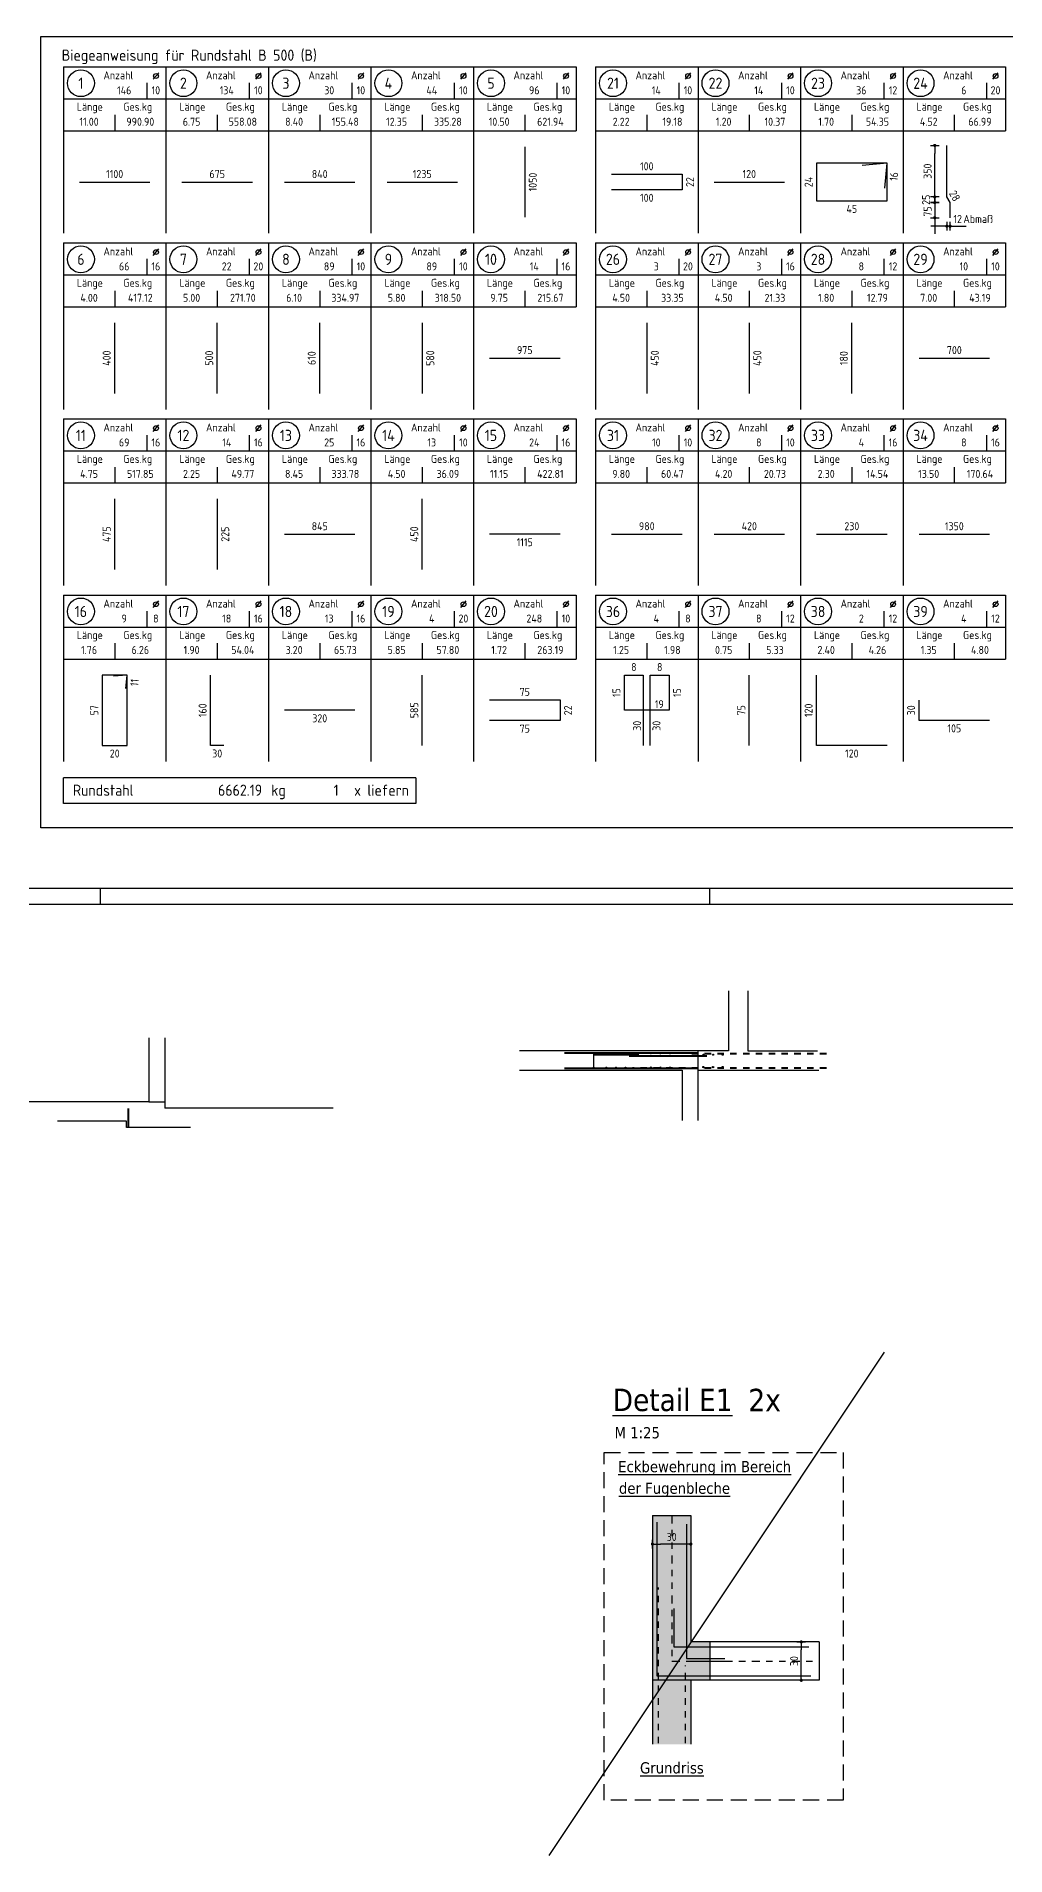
# Model space of a CAD drawing. Extents: x -10 to 81.1, y -14.9 to 49.1.
# Drawn here: x 29.95 to 45.07, y -14.86 to 13.55 of the extents above; entities that cross this region are included whole.
import ezdxf
from ezdxf.enums import TextEntityAlignment as Align

# ---------------------------------------------------------------- set-up
doc = ezdxf.new("R2010")
doc.units = 0
doc.header["$LTSCALE"] = 0.5
for name, pattern in [('AUSGEZOGEN', [1000.01, 1000, 0.01]), ('GETRENNT2', [0.625, 0.25, -0.125, 0, -0.125, 0, -0.125]), ('HIDDEN2', [0.187, 0.125, -0.062]), ('STRICHLINIE', [0.75, 0.5, -0.25])]:
    doc.linetypes.add(name, pattern=pattern)
for name, color, linetype in [('AFB', 7, 'Continuous'), ('AFU', 7, 'Continuous'), ('BETON', 7, 'Continuous'), ('DETAIL', 7, 'Continuous'), ('Fugenband', 7, 'Continuous'), ('grau_hell', 7, 'Continuous'), ('grau_mittel', 7, 'Continuous'), ('MASSE', 7, 'Continuous'), ('RAHMEN', 7, 'Continuous'), ('RND', 7, 'Continuous'), ('RND_BILD', 7, 'Continuous'), ('TEXT', 7, 'Continuous')]:
    doc.layers.add(name, color=color, linetype=linetype)
doc.layers.add('NOPLOT', color=7, linetype='Continuous', plot=False)
doc.styles.add('helv', font='tahoma.ttf')
doc.styles.add('txt', font='isocp.shx')
doc.linetypes.add('AFU_50K', pattern='A,0.15,["/",Standard,S=0.2,R=0,X=-0.01,Y=-0.1],0.07,["/",Standard,S=0.2,R=0,X=-0.01,Y=-0.1],0.15', length=0.37)
doc.linetypes.add('AFU_50M', pattern='A,0.45,["/",Standard,S=0.2,R=0,X=-0.01,Y=-0.1],0.07,["/",Standard,S=0.2,R=0,X=-0.01,Y=-0.1],0.45', length=0.97)
doc.dimstyles.new('DOT_I', dxfattribs={"dimscale": 0.5, "dimtxt": 0.25, "dimasz": 0.25, "dimexe": 0.1, "dimexo": 0.3, "dimgap": 0.1, "dimtad": 1, "dimdec": 3, "dimzin": 3, "dimtxsty": 'txt', "dimblk": 'DOT', "dimblk1": 'DOT', "dimblk2": 'DOT', "dimsah": 1, "dimcen": 0.1, "dimse1": 1, "dimse2": 1, "dimazin": 0, "dimtfac": 1, "dimtdec": 4, "dimtix": 1, "dimtmove": 2, "dimatfit": 3, "dimfxl": 0, "dimtvp": 1, "dimtolj": 1, "dimtzin": 0, "dimarcsym": 0})

# ---------------------------------------------------------------- blocks, each defined once
blk = doc.blocks.new('DINA0')
at = {"layer": 'RAHMEN'}
blk.add_line((0, 0), (118.9, 0), dxfattribs=at)
at = {"layer": 'RAHMEN', "color": 5}
blk.add_line((2, 0.5), (118.4, 0.5), dxfattribs=at)
at = {"layer": 'RAHMEN', "color": 7}
for p, q in [((61.9, 0), (61.9, 0.5)), ((80.9, 0.5), (80.9, 0))]:
    blk.add_line(p, q, dxfattribs=at)
blk = doc.blocks.new('A$C7f48f8d7')
at = {"layer": 'AFU', "color": 8, "linetype": 'AFU_50K'}
blk.add_line((2.81, 2.283), (3.06, 2.283), dxfattribs=at)
at = {"layer": 'BETON', "color": 6, "linetype": 'AUSGEZOGEN'}
for p, q in [((2.81, 3.283), (2.81, 2.283)), ((3.06, 3.283), (3.06, 2.183)), ((2.81, 2.283), (-8.065, 2.283)), ((5.685, 2.183), (3.06, 2.183)), ((2.46, 1.983), (1.385, 1.983)), ((2.46, 1.883), (2.46, 1.983)), ((3.46, 1.883), (2.46, 1.883))]:
    blk.add_line(p, q, dxfattribs=at)
blk = doc.blocks.new('DOT')
at = {"layer": 'MASSE', "color": 7, "linetype": 'Continuous'}
for p, q in [((0, 0), (-1, 0)), ((0, 0.54), (0, -0.54))]:
    blk.add_line(p, q, dxfattribs=at)
at = {"layer": 'MASSE', "color": 7, "linetype": 'Continuous', "const_width": 0.2}
blk.add_lwpolyline([(-0.1, 0, 1), (0.1, 0, 1)], format="xyb", close=True, dxfattribs=at)
blk = doc.blocks.new('*D40')
at = {"layer": 'Defpoints', "color": 0, "linetype": 'AUSGEZOGEN', "transparency": 16777216}
for p in [(41.885, -11.522), (41.885, -11.522), (41.885, -12.122)]:
    blk.add_point(p, dxfattribs=at)
at = {"layer": 'MASSE', "color": 0, "linetype": 'AUSGEZOGEN', "lineweight": -2, "transparency": 16777216}
blk.add_line((41.885, -11.997), (41.885, -11.647), dxfattribs=at)
at = {"layer": 'MASSE', "color": 0, "linetype": 'AUSGEZOGEN', "lineweight": -2, "transparency": 16777216, "xscale": 0.125, "yscale": 0.125, "zscale": 0.125}
for p, rotation in [((41.885, -11.522), 90), ((41.885, -12.122), 270)]:
    blk.add_blockref('DOT', p, dxfattribs=dict(at, rotation=rotation))
at = {"layer": 'MASSE', "color": 0, "linetype": 'AUSGEZOGEN', "transparency": 16777216, "insert": (41.773, -11.822), "char_height": 0.125, "attachment_point": 5, "rotation": 90, "style": 'txt'}
blk.add_mtext('\\A1;30', dxfattribs=at)
blk = doc.blocks.new('*D41')
at = {"layer": 'Defpoints', "color": 0, "linetype": 'AUSGEZOGEN', "transparency": 16777216}
for p in [(39.562, -9.995), (39.562, -9.995), (40.162, -9.995)]:
    blk.add_point(p, dxfattribs=at)
at = {"layer": 'MASSE', "color": 0, "linetype": 'AUSGEZOGEN', "lineweight": -2, "transparency": 16777216}
blk.add_line((40.037, -9.995), (39.687, -9.995), dxfattribs=at)
at = {"layer": 'MASSE', "color": 0, "linetype": 'AUSGEZOGEN', "lineweight": -2, "transparency": 16777216, "xscale": 0.125, "yscale": 0.125, "zscale": 0.125, "rotation": 180}
blk.add_blockref('DOT', (39.562, -9.995), dxfattribs=at)
at = {"layer": 'MASSE', "color": 0, "linetype": 'AUSGEZOGEN', "lineweight": -2, "transparency": 16777216, "xscale": 0.125, "yscale": 0.125, "zscale": 0.125}
blk.add_blockref('DOT', (40.162, -9.995), dxfattribs=at)
at = {"layer": 'MASSE', "color": 0, "linetype": 'AUSGEZOGEN', "transparency": 16777216, "insert": (39.862, -9.883), "char_height": 0.125, "attachment_point": 5, "style": 'txt'}
blk.add_mtext('\\A1;30', dxfattribs=at)
blk = doc.blocks.new('RND_LIS2')
at = {"layer": 'RND', "color": 3, "linetype": 'Continuous'}
for p, q in [((0, 0), (0, -5.2)), ((0, 0), (3.2, 0)), ((3.2, 0), (3.2, -2)), ((2.6, -0.503), (2.6, -1)), ((0, -1), (3.2, -1)), ((1.6, -1.503), (1.6, -2)), ((0, -2), (3.2, -2))]:
    blk.add_line(p, q, dxfattribs=at)
at = {"layer": 'RND', "color": 7, "linetype": 'Continuous'}
blk.add_line((2.805, -0.39), (2.973, -0.186), dxfattribs=at)
at = {"layer": 'RND', "color": 1, "linetype": 'Continuous'}
blk.add_circle((0.545, -0.513), 0.42, dxfattribs=at)
at = {"layer": 'RND', "color": 7, "linetype": 'Continuous'}
blk.add_circle((2.889, -0.288), 0.075, dxfattribs=at)
at = {"layer": 'RND', "color": 7, "linetype": 'Continuous', "style": 'txt'}
for s, p in [('Anzahl', (1.249, -0.391)), ('Länge', (0.42, -1.373)), ('Ges.kg', (1.872, -1.373))]:
    blk.add_text(s, height=0.25, dxfattribs=at).set_placement(p)
at = {"layer": 'RND', "color": 1, "linetype": 'Continuous', "style": 'txt'}
blk.add_attdef('POS1', text='', height=0.35, dxfattribs=at).set_placement((0.545, -0.513), align=Align.MIDDLE)
at = {"layer": 'RND', "color": 7, "linetype": 'Continuous', "style": 'txt'}
for tag, p in [('STK1', (1.897, -0.859)), ('DS1', (2.885, -0.859)), ('LANG1', (0.8, -1.841)), ('GEW', (2.4, -1.841))]:
    blk.add_attdef(tag, text='', height=0.25, dxfattribs=at).set_placement(p, align=Align.CENTER)
blk = doc.blocks.new('*D57')
at = {"layer": 'Defpoints', "color": 0, "linetype": 'AUSGEZOGEN', "transparency": 16777216}
for p in [(43.968, 11.849), (43.968, 11.849), (43.968, 11.045)]:
    blk.add_point(p, dxfattribs=at)
at = {"layer": 'MASSE', "color": 0, "linetype": 'AUSGEZOGEN', "lineweight": -2, "transparency": 16777216}
blk.add_line((43.968, 11.17), (43.968, 11.724), dxfattribs=at)
at = {"layer": 'MASSE', "color": 0, "linetype": 'AUSGEZOGEN', "lineweight": -2, "transparency": 16777216, "xscale": 0.125, "yscale": 0.125, "zscale": 0.125}
for p, rotation in [((43.968, 11.849), 90), ((43.968, 11.045), 270)]:
    blk.add_blockref('DOT', p, dxfattribs=dict(at, rotation=rotation))
at = {"layer": 'MASSE', "color": 0, "linetype": 'AUSGEZOGEN', "transparency": 16777216, "insert": (43.856, 11.447), "char_height": 0.125, "attachment_point": 5, "rotation": 90, "style": 'txt'}
blk.add_mtext('\\A1;350', dxfattribs=at)
blk = doc.blocks.new('*D58')
at = {"layer": 'Defpoints', "color": 0, "linetype": 'AUSGEZOGEN', "transparency": 16777216}
for p in [(43.968, 11.045), (43.968, 10.956), (43.968, 10.956)]:
    blk.add_point(p, dxfattribs=at)
at = {"layer": 'MASSE', "color": 0, "linetype": 'AUSGEZOGEN', "lineweight": -2, "transparency": 16777216}
for p, q in [((43.968, 11.17), (43.968, 11.295)), ((43.968, 11.045), (43.968, 10.956)), ((43.968, 10.831), (43.968, 10.706))]:
    blk.add_line(p, q, dxfattribs=at)
at = {"layer": 'MASSE', "color": 0, "linetype": 'AUSGEZOGEN', "lineweight": -2, "transparency": 16777216, "xscale": 0.125, "yscale": 0.125, "zscale": 0.125}
for p, rotation in [((43.968, 11.045), 270), ((43.968, 10.956), 90)]:
    blk.add_blockref('DOT', p, dxfattribs=dict(at, rotation=rotation))
at = {"layer": 'MASSE', "color": 0, "linetype": 'AUSGEZOGEN', "transparency": 16777216, "insert": (43.833, 11.001), "char_height": 0.125, "attachment_point": 5, "rotation": 90, "style": 'txt'}
blk.add_mtext('\\A1;25', dxfattribs=at)
blk = doc.blocks.new('*D59')
at = {"layer": 'Defpoints', "color": 0, "linetype": 'AUSGEZOGEN', "transparency": 16777216}
for p in [(43.968, 10.956), (43.968, 10.721), (43.968, 10.721)]:
    blk.add_point(p, dxfattribs=at)
at = {"layer": 'MASSE', "color": 0, "linetype": 'AUSGEZOGEN', "lineweight": -2, "transparency": 16777216}
for p, q in [((43.968, 11.081), (43.968, 11.206)), ((43.968, 10.956), (43.968, 10.721)), ((43.968, 10.596), (43.968, 10.471))]:
    blk.add_line(p, q, dxfattribs=at)
at = {"layer": 'MASSE', "color": 0, "linetype": 'AUSGEZOGEN', "lineweight": -2, "transparency": 16777216, "xscale": 0.125, "yscale": 0.125, "zscale": 0.125}
for p, rotation in [((43.968, 10.956), 270), ((43.968, 10.721), 90)]:
    blk.add_blockref('DOT', p, dxfattribs=dict(at, rotation=rotation))
at = {"layer": 'MASSE', "color": 0, "linetype": 'AUSGEZOGEN', "transparency": 16777216, "insert": (43.856, 10.818), "char_height": 0.125, "attachment_point": 5, "rotation": 90, "style": 'txt'}
blk.add_mtext('\\A1;75', dxfattribs=at)
blk = doc.blocks.new('*D60')
at = {"layer": 'Defpoints', "color": 0, "linetype": 'AUSGEZOGEN', "transparency": 16777216}
for p in [(44.157, 10.588), (44.157, 10.588), (44.207, 10.588)]:
    blk.add_point(p, dxfattribs=at)
at = {"layer": 'MASSE', "color": 0, "linetype": 'AUSGEZOGEN', "lineweight": -2, "transparency": 16777216}
for p, q in [((44.032, 10.588), (43.907, 10.588)), ((44.207, 10.588), (44.157, 10.588)), ((44.332, 10.588), (44.457, 10.588))]:
    blk.add_line(p, q, dxfattribs=at)
at = {"layer": 'MASSE', "color": 0, "linetype": 'AUSGEZOGEN', "lineweight": -2, "transparency": 16777216, "xscale": 0.125, "yscale": 0.125, "zscale": 0.125}
blk.add_blockref('DOT', (44.157, 10.588), dxfattribs=at)
at = {"layer": 'MASSE', "color": 0, "linetype": 'AUSGEZOGEN', "lineweight": -2, "transparency": 16777216, "xscale": 0.125, "yscale": 0.125, "zscale": 0.125, "rotation": 180}
blk.add_blockref('DOT', (44.207, 10.588), dxfattribs=at)
at = {"layer": 'MASSE', "color": 0, "linetype": 'AUSGEZOGEN', "transparency": 16777216, "insert": (44.326, 10.701), "char_height": 0.125, "attachment_point": 5, "style": 'txt'}
blk.add_mtext('\\A1;12', dxfattribs=at)
blk = doc.blocks.new('RND_SUM')
at = {"layer": 'RND', "color": 5, "linetype": 'Continuous'}
for p, q in [((0, 0), (0, 0.8)), ((11, 0.8), (0, 0.8)), ((11, 0.8), (11, 0)), ((11, 0), (0, 0))]:
    blk.add_line(p, q, dxfattribs=at)
at = {"layer": 'RND', "color": 1, "linetype": 'Continuous', "style": 'txt'}
for s, p in [('Rundstahl', (0.292, 0.235)), ('kg', (6.483, 0.235))]:
    blk.add_text(s, height=0.35, dxfattribs=at).set_placement(p)
blk.add_text('x liefern', height=0.35, dxfattribs=at).set_placement((10.784, 0.235), align=Align.RIGHT)
for tag, p in [('RND-S', (6.203, 0.235)), ('RND-Z', (8.59, 0.235))]:
    blk.add_attdef(tag, text='', height=0.35, dxfattribs=at).set_placement(p, align=Align.RIGHT)

msp = doc.modelspace()

# ---------------------------------------------------------------- hatches: boundary and pattern name
at = {"layer": 'grau_hell'}
msp.add_hatch(color=9, dxfattribs=at).paths.add_polyline_path([(39.5625, -13.1217), (40.1625, -13.1217), (40.1625, -12.1217), (39.5625, -12.1217)])
at = {"layer": 'grau_mittel'}
msp.add_hatch(color=61, dxfattribs=at).paths.add_polyline_path([(40.4625, -12.1217), (40.4625, -11.5217), (40.1625, -11.5217), (40.1625, -9.5459), (39.5625, -9.5459), (39.5625, -12.1217)])

# ---------------------------------------------------------------- linework, layer by layer
at = {"layer": 'AFB', "color": 1, "linetype": 'AUSGEZOGEN'}
msp.add_line((40.1625, -11.8217), (40.7625, -11.8217), dxfattribs=at)
at = {"layer": 'AFU', "color": 8, "linetype": 'AFU_50K'}
msp.add_line((40.2762, -2.591), (40.2762, -2.291), dxfattribs=at)
at = {"layer": 'AFU', "color": 8, "linetype": 'AFU_50M'}
for p, q in [((40.4625, -12.1217), (40.4625, -11.5217)), ((40.1625, -12.1217), (39.5625, -12.1217))]:
    msp.add_line(p, q, dxfattribs=at)
at = {"layer": 'BETON', "color": 6, "linetype": 'AUSGEZOGEN', "lineweight": -2}
for p, q in [((40.7512, -1.3564), (40.7512, -2.291)), ((41.0512, -1.3564), (41.0512, -2.291)), ((40.7512, -2.291), (37.486, -2.291)), ((41.0512, -2.291), (42.1374, -2.291)), ((37.486, -2.591), (40.0262, -2.591)), ((40.0262, -2.591), (40.0262, -3.3803)), ((40.2762, -2.591), (42.1584, -2.591)), ((40.2762, -3.3803), (40.2762, -2.591))]:
    msp.add_line(p, q, dxfattribs=at)
at = {"layer": 'BETON', "color": 6, "linetype": 'AUSGEZOGEN'}
for p, q in [((39.5625, -9.5459), (39.5625, -13.1217)), ((40.1625, -9.5459), (40.1625, -11.5217)), ((42.1659, -11.5217), (40.1625, -11.5217)), ((42.1659, -12.1217), (40.1625, -12.1217)), ((40.1625, -12.1217), (40.1625, -13.1217))]:
    msp.add_line(p, q, dxfattribs=at)
at = {"layer": 'DETAIL', "color": 102, "linetype": 'STRICHLINIE'}
msp.add_lwpolyline([(38.811, -13.9939), (38.811, -8.5622), (42.5364, -8.5622), (42.5364, -13.9939)], close=True, dxfattribs=at)
at = {"layer": 'Fugenband', "color": 7, "linetype": 'GETRENNT2'}
for p, q in [((39.8625, -9.5459), (39.8625, -11.8217)), ((39.8625, -11.8217), (42.1659, -11.8217))]:
    msp.add_line(p, q, dxfattribs=at)
at = {"layer": 'NOPLOT', "color": 191, "linetype": 'AUSGEZOGEN'}
for p, q in [((40.4092, -2.369), (39.1971, -2.369)), ((40.4092, -2.381), (39.1971, -2.381)), ((31.3812, -3.4873), (31.3812, -3.1901)), ((31.3912, -3.4873), (31.3912, -3.1901)), ((37.9491, -14.8599), (43.1843, -6.9979)), ((39.5625, -9.5459), (40.1625, -9.5459)), ((42.1659, -11.5217), (42.1659, -12.1217))]:
    msp.add_line(p, q, dxfattribs=at)
at = {"layer": 'RND', "color": 1, "linetype": 'AUSGEZOGEN'}
for points in [[(38.1913, -2.316), (40.2762, -2.316)], [(38.1913, -2.326), (40.2762, -2.326)], [(38.1913, -2.556), (40.2762, -2.556)], [(38.6441, -2.326), (38.6441, -2.556)], [(38.6441, -2.338), (39.351, -2.338)], [(38.6441, -2.354), (39.351, -2.354)], [(38.1913, -2.566), (40.2762, -2.566)], [(39.6325, -9.6517), (39.6325, -12.0517), (42.0325, -12.0517)], [(40.0941, -9.6817), (40.0941, -11.7817), (40.6941, -11.7817)], [(42.0025, -11.6021), (39.9025, -11.6021), (39.9025, -11.0021)]]:
    msp.add_lwpolyline(points, dxfattribs=at)
at = {"layer": 'RND', "color": 1, "linetype": 'HIDDEN2'}
for points in [[(42.2762, -2.554), (39.2512, -2.554)], [(42.2762, -2.331), (40.1612, -2.331)], [(42.2762, -2.343), (40.1612, -2.343)], [(42.2762, -2.566), (39.2512, -2.566)], [(39.6584, -13.1029), (39.6584, -10.6722)], [(40.0757, -13.1029), (40.0757, -11.8903)]]:
    msp.add_lwpolyline(points, dxfattribs=at)
at = {"layer": 'RND', "color": 7, "linetype": 'AUSGEZOGEN'}
for centre, radius in [((38.6441, -2.332), 0.006), ((38.6441, -2.55), 0.006), ((38.8424, -2.332), 0.006), ((38.8424, -2.55), 0.006), ((38.9924, -2.332), 0.006), ((38.9924, -2.55), 0.006), ((39.1424, -2.332), 0.006), ((39.1424, -2.55), 0.006), ((39.5356, -2.332), 0.006), ((39.5356, -2.548), 0.006), ((39.6856, -2.332), 0.006), ((39.6856, -2.548), 0.006), ((39.8356, -2.332), 0.006), ((39.8356, -2.548), 0.006), ((40.3579, -2.544), 0.01), ((40.3579, -2.351), 0.008), ((40.5079, -2.544), 0.01), ((40.5079, -2.351), 0.008), ((40.6579, -2.544), 0.01), ((40.6579, -2.351), 0.008)]:
    msp.add_circle(centre, radius, dxfattribs=at)
at = {"layer": 'RND_BILD', "color": 1, "linetype": 'AUSGEZOGEN'}
for points in [[(37.5692, 11.8276), (37.5692, 10.7276)], [(44.2068, 10.7207), (44.2068, 10.9561), (44.1575, 11.0453), (44.1575, 11.8488)], [(38.9235, 11.3986), (40.0235, 11.3986), (40.0235, 11.1566), (38.9235, 11.1566)], [(43.1894, 11.1813), (43.2235, 11.571), (42.1235, 11.571), (42.1235, 10.9843), (43.2235, 10.9843), (43.2235, 11.571), (42.8339, 11.5369)], [(30.6192, 11.2776), (31.7192, 11.2776)], [(32.2192, 11.2776), (33.3192, 11.2776)], [(33.8192, 11.2776), (34.9192, 11.2776)], [(35.4192, 11.2776), (36.5192, 11.2776)], [(40.5235, 11.2776), (41.6235, 11.2776)], [(31.1692, 7.9776), (31.1692, 9.0776)], [(32.7692, 7.9776), (32.7692, 9.0776)], [(34.3692, 7.9776), (34.3692, 9.0776)], [(35.9692, 9.0776), (35.9692, 7.9776)], [(39.4735, 9.0776), (39.4735, 7.9776)], [(41.0735, 9.0776), (41.0735, 7.9776)], [(42.6735, 7.9776), (42.6735, 9.0776)], [(37.0192, 8.5276), (38.1192, 8.5276)], [(43.7235, 8.5276), (44.8235, 8.5276)], [(31.1692, 5.2276), (31.1692, 6.3276)], [(32.7692, 6.3276), (32.7692, 5.2276)], [(35.9692, 5.2276), (35.9692, 6.3276)], [(33.8192, 5.7776), (34.9192, 5.7776)], [(38.1192, 5.7776), (37.0192, 5.7776)], [(38.9235, 5.7776), (40.0235, 5.7776)], [(40.5235, 5.7776), (41.6235, 5.7776)], [(42.1235, 5.7776), (43.2235, 5.7776)], [(43.7235, 5.7776), (44.8235, 5.7776)], [(31.3437, 3.3661), (31.3622, 3.5776), (30.9762, 3.5776), (30.9762, 2.4776), (31.3622, 2.4776), (31.3622, 3.5776), (31.1507, 3.5591)], [(32.8723, 2.4776), (32.666, 2.4776), (32.666, 3.5776)], [(35.9692, 2.4776), (35.9692, 3.5776)], [(39.5285, 2.4776), (39.5285, 3.5776), (39.8218, 3.5776), (39.8218, 3.0276), (39.1251, 3.0276), (39.1251, 3.5776), (39.4185, 3.5776), (39.4185, 2.4776)], [(41.0735, 2.4776), (41.0735, 3.5776)], [(43.2235, 2.4776), (42.1235, 2.4776), (42.1235, 3.5776)], [(37.0192, 3.189), (38.1192, 3.189), (38.1192, 2.8663), (37.0192, 2.8663)], [(44.8235, 2.8705), (43.7235, 2.8705), (43.7235, 3.1848)], [(34.9192, 3.0276), (33.8192, 3.0276)]]:
    msp.add_lwpolyline(points, dxfattribs=at)
at = {"layer": 'TEXT', "color": 1, "linetype": 'AUSGEZOGEN'}
msp.add_lwpolyline([(30.0151, 13.5525), (48.9897, 13.5525), (48.9897, 1.1933), (30.0151, 1.1933)], close=True, dxfattribs=at)

# ---------------------------------------------------------------- block references
at = {"xscale": 0.5, "yscale": 0.5, "zscale": 0.5}
msp.add_blockref('DINA0', (0, 0), dxfattribs=at)
at = {"layer": 'NOPLOT', "color": 191, "linetype": 'AUSGEZOGEN'}
msp.add_blockref('A$C7f48f8d7', (28.8915, -5.3708), dxfattribs=at)
at = {"layer": 'RND_BILD', "color": 6, "linetype": 'AUSGEZOGEN', "xscale": 0.5, "yscale": 0.5, "zscale": 0.5}
for p, values in [((30.3692, 13.0776), {'POS1': '1', 'STK1': '146', 'DS1': '10', 'LANG1': '11.00', 'GEW': '990.90'}), ((38.6735, 13.0776), {'POS1': '21', 'STK1': '14', 'DS1': '10', 'LANG1': '2.22', 'GEW': '19.18'})]:
    msp.add_blockref('RND_LIS2', p, dxfattribs=at).add_auto_attribs(values)
at = {"layer": 'RND_BILD', "color": 7, "linetype": 'AUSGEZOGEN', "xscale": 0.5, "yscale": 0.5, "zscale": 0.5}
for name, p, values in [('RND_LIS2', (31.9692, 13.0776), {'POS1': '2', 'STK1': '134', 'DS1': '10', 'LANG1': '6.75', 'GEW': '558.08'}), ('RND_LIS2', (33.5692, 13.0776), {'POS1': '3', 'STK1': '30', 'DS1': '10', 'LANG1': '8.40', 'GEW': '155.48'}), ('RND_LIS2', (35.1692, 13.0776), {'POS1': '4', 'STK1': '44', 'DS1': '10', 'LANG1': '12.35', 'GEW': '335.28'}), ('RND_LIS2', (36.7692, 13.0776), {'POS1': '5', 'STK1': '96', 'DS1': '10', 'LANG1': '10.50', 'GEW': '621.94'}), ('RND_LIS2', (40.2735, 13.0776), {'POS1': '22', 'STK1': '14', 'DS1': '10', 'LANG1': '1.20', 'GEW': '10.37'}), ('RND_LIS2', (41.8735, 13.0776), {'POS1': '23', 'STK1': '36', 'DS1': '12', 'LANG1': '1.70', 'GEW': '54.35'}), ('RND_LIS2', (43.4735, 13.0776), {'POS1': '24', 'STK1': '6', 'DS1': '20', 'LANG1': '4.52', 'GEW': '66.99'}), ('RND_LIS2', (30.3692, 10.3276), {'POS1': '6', 'STK1': '66', 'DS1': '16', 'LANG1': '4.00', 'GEW': '417.12'}), ('RND_LIS2', (31.9692, 10.3276), {'POS1': '7', 'STK1': '22', 'DS1': '20', 'LANG1': '5.00', 'GEW': '271.70'}), ('RND_LIS2', (33.5692, 10.3276), {'POS1': '8', 'STK1': '89', 'DS1': '10', 'LANG1': '6.10', 'GEW': '334.97'}), ('RND_LIS2', (35.1692, 10.3276), {'POS1': '9', 'STK1': '89', 'DS1': '10', 'LANG1': '5.80', 'GEW': '318.50'}), ('RND_LIS2', (36.7692, 10.3276), {'POS1': '10', 'STK1': '14', 'DS1': '16', 'LANG1': '9.75', 'GEW': '215.67'}), ('RND_LIS2', (38.6735, 10.3276), {'POS1': '26', 'STK1': '3', 'DS1': '20', 'LANG1': '4.50', 'GEW': '33.35'}), ('RND_LIS2', (40.2735, 10.3276), {'POS1': '27', 'STK1': '3', 'DS1': '16', 'LANG1': '4.50', 'GEW': '21.33'}), ('RND_LIS2', (41.8735, 10.3276), {'POS1': '28', 'STK1': '8', 'DS1': '12', 'LANG1': '1.80', 'GEW': '12.79'}), ('RND_LIS2', (43.4735, 10.3276), {'POS1': '29', 'STK1': '10', 'DS1': '10', 'LANG1': '7.00', 'GEW': '43.19'}), ('RND_LIS2', (30.3692, 7.5776), {'POS1': '11', 'STK1': '69', 'DS1': '16', 'LANG1': '4.75', 'GEW': '517.85'}), ('RND_LIS2', (31.9692, 7.5776), {'POS1': '12', 'STK1': '14', 'DS1': '16', 'LANG1': '2.25', 'GEW': '49.77'}), ('RND_LIS2', (33.5692, 7.5776), {'POS1': '13', 'STK1': '25', 'DS1': '16', 'LANG1': '8.45', 'GEW': '333.78'}), ('RND_LIS2', (35.1692, 7.5776), {'POS1': '14', 'STK1': '13', 'DS1': '10', 'LANG1': '4.50', 'GEW': '36.09'}), ('RND_LIS2', (36.7692, 7.5776), {'POS1': '15', 'STK1': '24', 'DS1': '16', 'LANG1': '11.15', 'GEW': '422.81'}), ('RND_LIS2', (38.6735, 7.5776), {'POS1': '31', 'STK1': '10', 'DS1': '10', 'LANG1': '9.80', 'GEW': '60.47'}), ('RND_LIS2', (40.2735, 7.5776), {'POS1': '32', 'STK1': '8', 'DS1': '10', 'LANG1': '4.20', 'GEW': '20.73'}), ('RND_LIS2', (41.8735, 7.5776), {'POS1': '33', 'STK1': '4', 'DS1': '16', 'LANG1': '2.30', 'GEW': '14.54'}), ('RND_LIS2', (43.4735, 7.5776), {'POS1': '34', 'STK1': '8', 'DS1': '16', 'LANG1': '13.50', 'GEW': '170.64'}), ('RND_LIS2', (30.3692, 4.8276), {'POS1': '16', 'STK1': '9', 'DS1': '8', 'LANG1': '1.76', 'GEW': '6.26'}), ('RND_LIS2', (31.9692, 4.8276), {'POS1': '17', 'STK1': '18', 'DS1': '16', 'LANG1': '1.90', 'GEW': '54.04'}), ('RND_LIS2', (33.5692, 4.8276), {'POS1': '18', 'STK1': '13', 'DS1': '16', 'LANG1': '3.20', 'GEW': '65.73'}), ('RND_LIS2', (35.1692, 4.8276), {'POS1': '19', 'STK1': '4', 'DS1': '20', 'LANG1': '5.85', 'GEW': '57.80'}), ('RND_LIS2', (36.7692, 4.8276), {'POS1': '20', 'STK1': '248', 'DS1': '10', 'LANG1': '1.72', 'GEW': '263.19'}), ('RND_LIS2', (38.6735, 4.8276), {'POS1': '36', 'STK1': '4', 'DS1': '8', 'LANG1': '1.25', 'GEW': '1.98'}), ('RND_LIS2', (40.2735, 4.8276), {'POS1': '37', 'STK1': '8', 'DS1': '12', 'LANG1': '0.75', 'GEW': '5.33'}), ('RND_LIS2', (41.8735, 4.8276), {'POS1': '38', 'STK1': '2', 'DS1': '12', 'LANG1': '2.40', 'GEW': '4.26'}), ('RND_LIS2', (43.4735, 4.8276), {'POS1': '39', 'STK1': '4', 'DS1': '12', 'LANG1': '1.35', 'GEW': '4.80'}), ('RND_SUM', (30.3692, 1.5742), {'RND-S': '6662.19', 'RND-Z': '1'})]:
    msp.add_blockref(name, p, dxfattribs=at).add_auto_attribs(values)

# ---------------------------------------------------------------- texts
at = {"layer": 'RND_BILD', "color": 7, "linetype": 'AUSGEZOGEN', "style": 'txt'}
for s, p in [('1100', (31.1692, 11.4026)), ('675', (32.7692, 11.4026)), ('840', (34.3692, 11.4026)), ('1235', (35.9692, 11.4026)), ('100', (39.4735, 11.5236)), ('120', (41.0735, 11.4026)), ('100', (39.4735, 11.0316)), ('45', (42.6735, 10.8593)), ('975', (37.5692, 8.6526)), ('845', (34.3692, 5.9026)), ('1115', (37.5692, 5.6526)), ('980', (39.4735, 5.9026)), ('420', (41.0735, 5.9026)), ('230', (42.6735, 5.9026)), ('1350', (44.2735, 5.9026)), ('8', (39.2718, 3.7026)), ('75', (37.5692, 3.314)), ('320', (34.3692, 2.9026)), ('105', (44.2735, 2.7455)), ('20', (31.1692, 2.3526)), ('30', (32.7692, 2.3526)), ('120', (42.6735, 2.3526))]:
    msp.add_text(s, height=0.125, dxfattribs=at).set_placement(p, align=Align.MIDDLE)
for s, rotation, p in [('1050', 90, (37.6942, 11.2776)), ('16', 84.99986, (43.331, 11.3652)), ('22', 90, (40.1485, 11.2776)), ('24', 90, (41.9985, 11.2776)), ('28', 299.15658, (44.2792, 11.0622)), ('400', 90, (31.0442, 8.5276)), ('500', 90, (32.6442, 8.5276)), ('610', 90, (34.2442, 8.5276)), ('580', 90, (36.0942, 8.5276)), ('450', 90, (39.5985, 8.5276)), ('450', 90, (41.1985, 8.5276)), ('180', 90, (42.5485, 8.5276)), ('700', 360, (44.2735, 8.6526)), ('475', 90, (31.0442, 5.7776)), ('225', 90, (32.8942, 5.7776)), ('450', 90, (35.8442, 5.7776)), ('8', 0, (39.6751, 3.7026)), ('11', 84.99986, (31.4774, 3.461)), ('160', 90, (32.541, 3.0276)), ('585', 90, (35.8442, 3.0276)), ('15', 90, (39.0001, 3.3026)), ('19', 0, (39.6687, 3.1234)), ('15', 90, (39.9468, 3.3026)), ('57', 90, (30.8512, 3.0276)), ('22', 90, (38.2442, 3.0276)), ('30', 90, (39.322, 2.7857)), ('30', 90, (39.6245, 2.7857)), ('75', 90, (40.9485, 3.0276)), ('120', 90, (41.9985, 3.0276)), ('30', 90, (43.5985, 3.0276)), ('75', 360, (37.5692, 2.7413))]:
    msp.add_text(s, height=0.125, rotation=rotation, dxfattribs=at).set_placement(p, align=Align.MIDDLE)
at = {"layer": 'TEXT', "color": 1, "linetype": 'AUSGEZOGEN'}
for s, style, p in [('Biegeanweisung für Rundstahl B 500 (B)', 'txt', (30.3426, 13.172)), ('M 1:25', 'helv', (38.971, -8.3429)), ('%%uEckbewehrung im Bereich', 'helv', (39.0272, -8.8717)), ('%%Uder Fugenbleche%%U  ', 'helv', (39.0395, -9.2094)), ('%%UGrundriss', 'helv', (39.3679, -13.5768))]:
    msp.add_text(s, height=0.175, dxfattribs=dict(at, style=style)).set_placement(p)
at = {"layer": 'TEXT', "color": 7, "linetype": 'AUSGEZOGEN', "style": 'txt'}
msp.add_text('Abmaß', height=0.125, dxfattribs=at).set_placement((44.4146, 10.6387))
at = {"layer": 'TEXT', "color": 5, "linetype": 'AUSGEZOGEN', "style": 'helv'}
for s, p in [('%%UDetail E1%%U ', (38.9411, -7.9172)), ('2x', (41.0589, -7.9193))]:
    msp.add_text(s, height=0.35, dxfattribs=at).set_placement(p)

# ---------------------------------------------------------------- dimensions: what is measured, and where the dimension line sits
at = {"layer": 'MASSE', "color": 7, "linetype": 'AUSGEZOGEN'}
dim = msp.add_linear_dim(base=(43.9683, 11.8488), p1=(43.9683, 11.0453), p2=(43.9683, 11.8488), angle=90, text='350', dimstyle='DOT_I', override={"dimdec": 1, "dimlfac": 100}, dxfattribs=at)
dim.commit()
dim.dimension.update_dxf_attribs({"geometry": '*D57', "text_midpoint": (43.8558, 11.447)})
for base, p1, p2, text, picture, middle in [((43.9683, 10.9561), (43.9683, 11.0453), (43.9683, 10.9561), '25', '*D58', (43.8326, 11.0007)), ((43.9683, 10.7207), (43.9683, 10.9561), (43.9683, 10.7207), '75', '*D59', (43.8558, 10.8176))]:
    dim = msp.add_linear_dim(base=base, p1=p1, p2=p2, angle=90, text=text, dimstyle='DOT_I', override={"dimdec": 1, "dimlfac": 100}, dxfattribs=at)
    dim.commit()
    dim.dimension.update_dxf_attribs({"geometry": picture, "text_midpoint": middle, "dimtype": 160})
dim = msp.add_linear_dim(base=(44.1575, 10.588), p1=(44.2068, 10.588), p2=(44.1575, 10.588), text='12', dimstyle='DOT_I', override={"dimdec": 1, "dimlfac": 100}, dxfattribs=at)
dim.commit()
dim.dimension.update_dxf_attribs({"geometry": '*D60', "text_midpoint": (44.326, 10.7005), "dimtype": 160})
dim = msp.add_linear_dim(base=(39.5625, -9.9955), p1=(40.1625, -9.9955), p2=(39.5625, -9.9955), dimstyle='DOT_I', override={"dimdec": 0, "dimlfac": 50}, dxfattribs=at)
dim.commit()
dim.dimension.update_dxf_attribs({"geometry": '*D41', "text_midpoint": (39.8625, -9.883)})
dim = msp.add_linear_dim(base=(41.8851, -11.5217), p1=(41.8851, -12.1217), p2=(41.8851, -11.5217), angle=90, dimstyle='DOT_I', override={"dimdec": 0, "dimlfac": 50}, dxfattribs=at)
dim.commit()
dim.dimension.update_dxf_attribs({"geometry": '*D40', "text_midpoint": (41.7726, -11.8217)})

doc.saveas('drawing.dxf')
